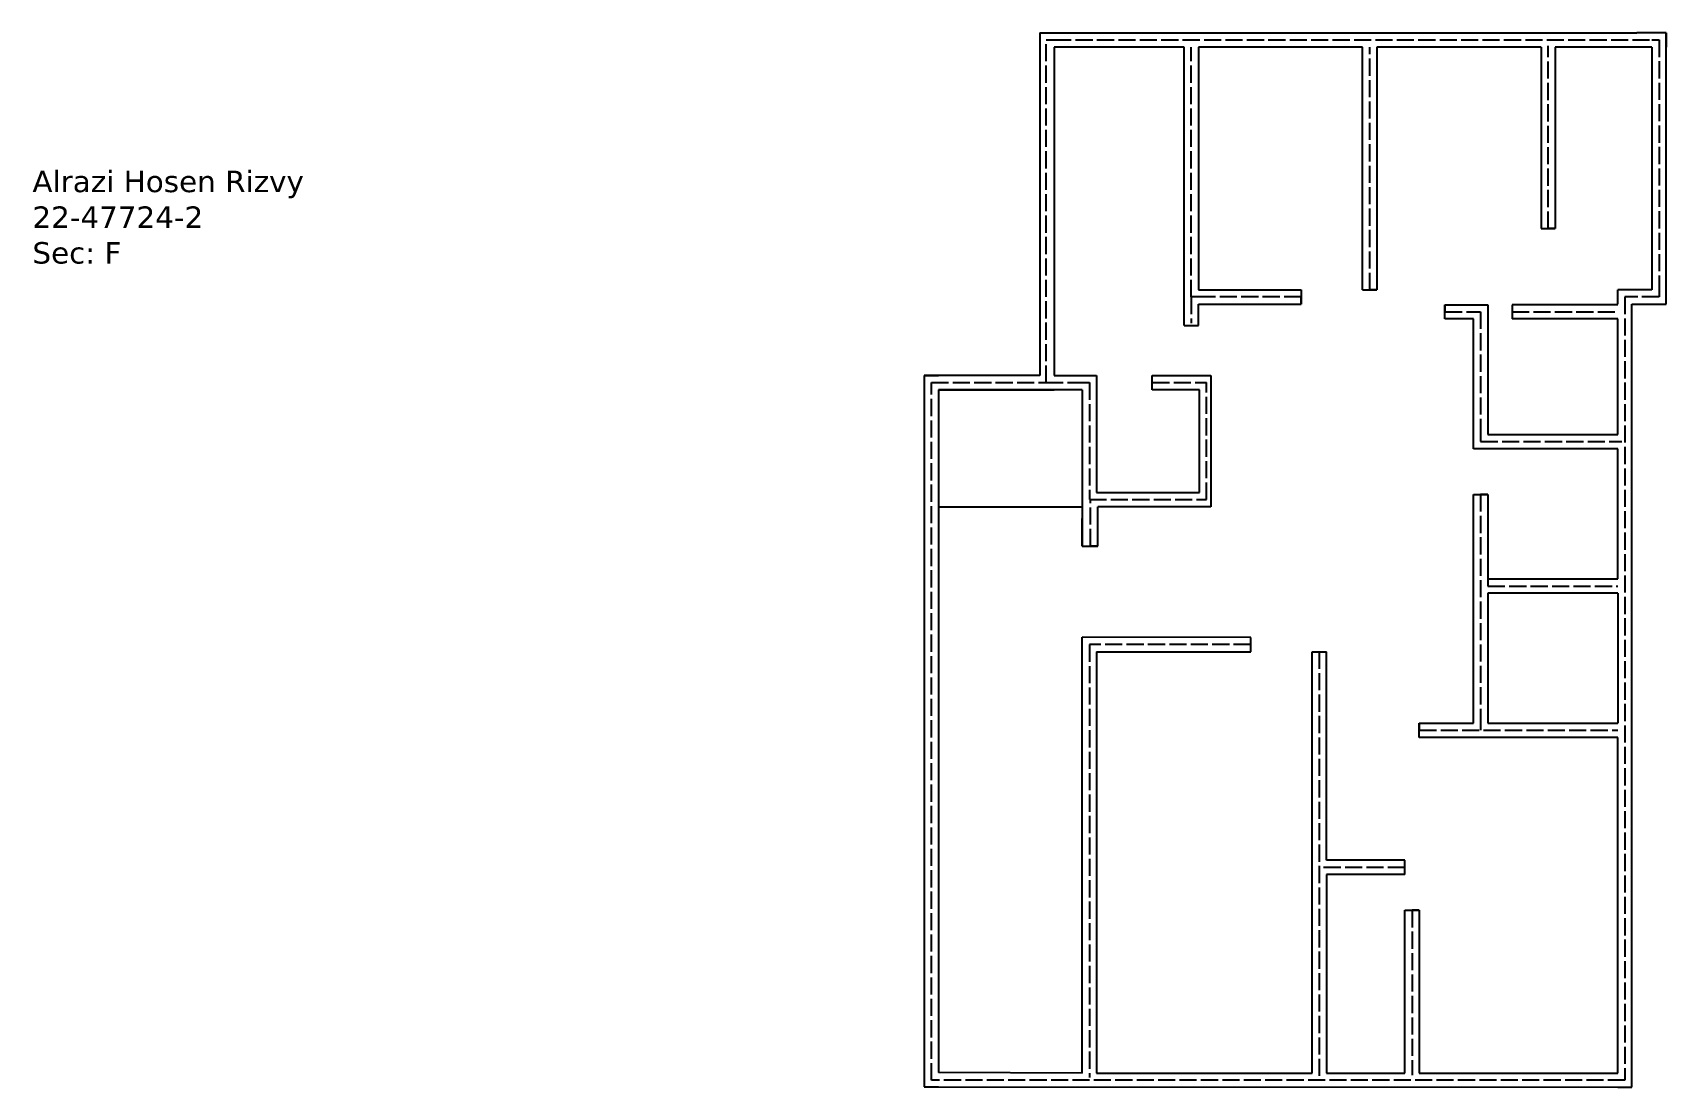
# Model space of a CAD drawing. Header units: inches. Extents: x -688 to 456, y -698 to 40.
import ezdxf

# ---------------------------------------------------------------- set-up
doc = ezdxf.new("R2010")
doc.units = ezdxf.units.IN
doc.header["$MEASUREMENT"] = 0
doc.linetypes.add('ACAD_ISO02W100', pattern=[15, 12, -3])

msp = doc.modelspace()

# ---------------------------------------------------------------- linework, layer by layer
for p, q in [((17.2, 40.3), (17.2, -199.7)), ((17.2, 40.3), (104.2, 40.3)), ((17.2, 40.3), (17.2, 30.3)), ((17.2, 40.3), (27.2, 40.3)), ((104.2, 40.3), (104.2, 40.3)), ((104.2, 40.3), (234.2, 40.3)), ((234.2, 40.3), (234.2, 40.3)), ((234.2, 40.3), (364.2, 40.3)), ((364.2, 40.3), (364.2, 40.3)), ((364.2, 40.3), (435.2, 40.3)), ((435.2, 40.3), (435.2, 40.3)), ((455.9, 40.2), (435.2, 40.3)), ((455.9, 40.2), (445.9, 40.2)), ((455.9, -149.7), (455.9, 40.2)), ((455.9, 40.2), (455.9, 30.2)), ((27.2, 30.3), (27.2, -199.7)), ((27.2, 30.3), (27.2, -199.7)), ((118.2, 30.3), (27.2, 30.3)), ((118.2, 30.3), (27.2, 30.3)), ((118.2, -164.8), (118.2, 30.3)), ((128.2, 30.3), (128.2, -68.1)), ((128.2, 30.3), (128.2, -139.7)), ((243.2, 30.3), (128.2, 30.3)), ((243.2, 30.3), (128.2, 30.3)), ((243.2, -139.7), (243.2, 30.3)), ((253.2, 30.3), (253.2, -83.1)), ((253.2, 30.2), (253.2, -68.2)), ((253.2, 30.2), (253.2, -139.8)), ((368.2, 30.2), (253.2, 30.2)), ((368.2, 30.2), (253.2, 30.2)), ((368.2, 30.2), (368.2, -96.8)), ((445.9, 30.2), (378.2, 30.2)), ((378.2, 30.2), (378.2, -96.8)), ((445.9, 30.2), (445.9, -139.6)), ((368.2, -96.8), (378.2, -96.8)), ((128.2, -139.7), (200.2, -139.7)), ((200.2, -139.7), (200.2, -149.7)), ((243.2, -139.7), (253.2, -139.8)), ((445.9, -139.6), (421.9, -139.6)), ((421.9, -149.7), (421.9, -139.7)), ((128.2, -149.7), (200.2, -149.7)), ((128.2, -164.8), (128.2, -149.7)), ((300.9, -160.1), (300.9, -150.1)), ((300.9, -150.1), (330.9, -150.1)), ((320.9, -160.1), (300.9, -160.1)), ((300.9, -160.1), (300.9, -160.1)), ((320.9, -251.1), (320.9, -160.1)), ((330.9, -150.1), (330.9, -241.1)), ((421.9, -150.1), (347.9, -150.1)), ((347.9, -150.1), (347.9, -160.1)), ((421.9, -160.1), (347.9, -160.1)), ((421.9, -241.1), (421.9, -160.1)), ((431.9, -255.7), (431.9, -149.7)), ((431.9, -149.7), (455.9, -149.7)), ((118.2, -164.8), (128.2, -164.8)), ((17.2, -199.7), (-63.8, -199.7)), ((-63.8, -199.7), (-63.8, -286.7)), ((-63.8, -199.7), (-63.8, -209.7)), ((-63.8, -199.7), (-53.8, -199.7)), ((27.2, -199.7), (56.8, -199.7)), ((56.8, -199.7), (56.8, -209.7)), ((95.9, -209.7), (95.9, -199.7)), ((95.9, -199.7), (136.9, -199.7)), ((136.9, -199.7), (136.9, -291.6)), ((-53.8, -209.7), (27.2, -209.7)), ((-53.8, -209.7), (-53.8, -687.8)), ((-53.8, -209.7), (-53.8, -291.7)), ((46.9, -209.7), (-53.8, -209.7)), ((46.9, -209.7), (46.9, -319.1)), ((56.8, -209.7), (56.9, -209.7)), ((56.9, -209.7), (56.9, -281.7)), ((56.9, -209.7), (56.9, -248.5)), ((128.9, -209.7), (95.9, -209.7)), ((95.9, -209.7), (95.9, -209.7)), ((128.9, -281.7), (128.9, -209.7)), ((128.9, -209.7), (128.9, -209.7)), ((330.9, -251.1), (320.9, -251.1)), ((330.9, -241.1), (421.9, -241.1)), ((421.9, -251.1), (330.9, -251.1)), ((421.9, -251.1), (377.6, -251.1)), ((421.9, -342.1), (421.9, -251.1)), ((431.9, -361.7), (431.9, -255.7)), ((56.9, -281.7), (128.9, -281.7)), ((320.9, -283.1), (330.9, -283)), ((320.9, -443.1), (320.9, -283.1)), ((330.9, -283), (330.9, -342.1)), ((-63.8, -286.7), (-63.8, -402.7)), ((-53.8, -291.7), (46.9, -291.7)), ((57.7, -319.1), (57.8, -291.6)), ((136.9, -291.6), (57.8, -291.6)), ((46.9, -319.1), (46.9, -299.8)), ((46.9, -319.1), (57.7, -319.1)), ((330.9, -342.1), (421.9, -342.1)), ((330.9, -352.1), (330.9, -443.1)), ((421.9, -352.1), (330.9, -352.1)), ((421.9, -352.1), (392.6, -352.1)), ((421.9, -352.1), (421.9, -443.1)), ((431.9, -467.7), (431.9, -361.7)), ((46.9, -605.5), (46.9, -383)), ((164.9, -383.1), (46.9, -383)), ((164.9, -393.1), (164.9, -383.1)), ((56.9, -393.1), (56.9, -688.1)), ((56.9, -393.1), (164.9, -393.1)), ((207.9, -688.1), (207.9, -393.1)), ((207.9, -393.1), (217.9, -393.1)), ((217.9, -539.1), (217.9, -393.1)), ((-63.8, -402.7), (-63.8, -697.8)), ((282.9, -453.1), (282.9, -443.1)), ((282.9, -443.1), (320.9, -443.1)), ((330.9, -443.1), (421.9, -443.1)), ((421.9, -453.1), (282.9, -453.1)), ((421.9, -453.1), (371.6, -453.1)), ((421.9, -688.1), (421.9, -453.1)), ((431.9, -698.1), (431.9, -467.7)), ((272.9, -539.1), (217.9, -539.1)), ((217.9, -549.1), (217.9, -688.1)), ((272.9, -549.1), (217.9, -549.1)), ((272.9, -549.1), (272.9, -539.1)), ((272.9, -688.1), (272.9, -574.1)), ((272.9, -574.1), (282.9, -574.1)), ((282.9, -574.1), (282.9, -688.1)), ((46.9, -688.1), (46.9, -605.5)), ((207.9, -688.1), (207.9, -636.7)), ((-63.8, -697.8), (-53.8, -697.8)), ((46.9, -688.1), (-53.8, -687.8)), ((-53.8, -697.8), (421.9, -698.1)), ((56.9, -688.1), (207.9, -688.1)), ((217.9, -688.1), (272.9, -688.1)), ((282.9, -688.1), (421.9, -688.1)), ((421.9, -698.1), (431.9, -698.1))]:
    msp.add_line(p, q)
at = {"linetype": 'ACAD_ISO02W100'}
for p, q in [((21.6, -204.7), (21.6, 35.3)), ((21.6, 35.3), (27.2, 35.3)), ((27.2, 35.3), (445.9, 35.3)), ((445.9, 35.3), (450.9, 35.3)), ((450.9, 35.3), (450.9, -139.7)), ((123.2, -144.7), (123.2, 30.3)), ((248.2, -139.8), (248.2, 30.2)), ((373.2, -96.8), (373.2, 31.1)), ((378.2, -96.8), (373.2, -96.8)), ((128.2, -144.7), (123.2, -144.7)), ((123.2, -144.7), (123.2, -163.1)), ((200.2, -144.7), (128.2, -144.7)), ((200.2, -149.7), (200.2, -144.7)), ((253.2, -139.8), (248.2, -139.8)), ((432, -144.7), (427, -144.7)), ((427, -144.7), (427, -688.1)), ((450.9, -144.7), (432, -144.7)), ((450.9, -139.7), (450.9, -144.7)), ((300.9, -150.1), (300.9, -155.1)), ((300.9, -155.1), (320.9, -155.1)), ((320.9, -155.1), (325.9, -155.1)), ((325.9, -155.1), (325.9, -241)), ((347.9, -150.1), (347.9, -155.1)), ((347.9, -155.1), (421.9, -155.1)), ((-58.8, -209.7), (-58.8, -204.7)), ((-58.8, -204.7), (21.6, -204.7)), ((21.6, -204.7), (46.9, -204.7)), ((46.9, -204.7), (51.9, -204.7)), ((51.9, -204.7), (51.9, -281.6)), ((95.9, -209.7), (95.9, -204.7)), ((95.9, -204.7), (133.9, -204.7)), ((133.9, -209.7), (133.9, -204.7)), ((-58.8, -693.1), (-58.8, -209.7)), ((133.9, -286.6), (133.9, -209.7)), ((325.9, -241), (325.9, -246)), ((325.9, -246), (424.9, -246)), ((51.9, -281.6), (51.9, -286.6)), ((330.9, -283), (325.9, -283)), ((325.9, -283), (325.9, -443.1)), ((51.9, -286.6), (128.9, -286.6)), ((52.7, -319.1), (52.7, -286.6)), ((128.9, -286.6), (133.9, -286.6)), ((57.7, -319.1), (52.7, -319.1)), ((330.9, -342.1), (330.9, -347.1)), ((330.9, -347.1), (421.9, -347.1)), ((56.9, -388.1), (51.9, -388.1)), ((51.9, -388.1), (51.9, -691.3)), ((164.9, -388.1), (56.9, -388.1)), ((164.9, -393.1), (164.9, -388.1)), ((207.9, -393.1), (212.9, -393.1)), ((212.9, -393.1), (212.9, -691.7)), ((282.9, -443.1), (282.9, -448.1)), ((325.9, -443.1), (325.9, -448.1)), ((282.9, -448.1), (421.9, -448.1)), ((272.9, -544.1), (214.7, -544.1)), ((272.9, -549.1), (272.9, -544.1)), ((282.9, -574.1), (277.9, -574.1)), ((277.9, -574.1), (277.9, -689.6)), ((-53.8, -693.1), (-58.8, -693.1)), ((427, -693.1), (-53.8, -693.1)), ((427, -688.1), (427, -693.1))]:
    msp.add_line(p, q, dxfattribs=at)

# ---------------------------------------------------------------- texts
at = {"insert": (-688.4, -56.3), "char_height": 15, "attachment_point": 1}
msp.add_mtext('{\\fVerdana|b0|i0|c0|p34;\\C4;Alrazi Hosen Rizvy\\P22-47724-2\\PSec: F}', dxfattribs=at)

doc.saveas('drawing.dxf')
